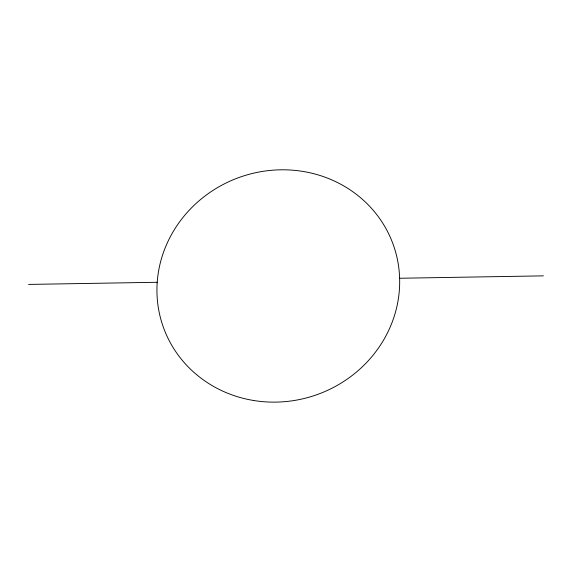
<?xml version="1.0" encoding="UTF-8"?>
<svg xmlns="http://www.w3.org/2000/svg" width="572" height="572" viewBox="0 0 572 572"><rect width="100%" height="100%" fill="white"/><g stroke="black" fill="none" stroke-linecap="round" stroke-linejoin="round"><path stroke-width="0.86" d="M28.6 284.42L157.214 282.282M399.621 278.257L543.4 275.861M253.546 400.479A122.136 115.358 -19.9 0 0 393.586 245.617A122.136 115.358 -19.9 0 0 187.78 211.804A122.136 115.358 -19.9 0 0 253.546 400.479"/></g></svg>
